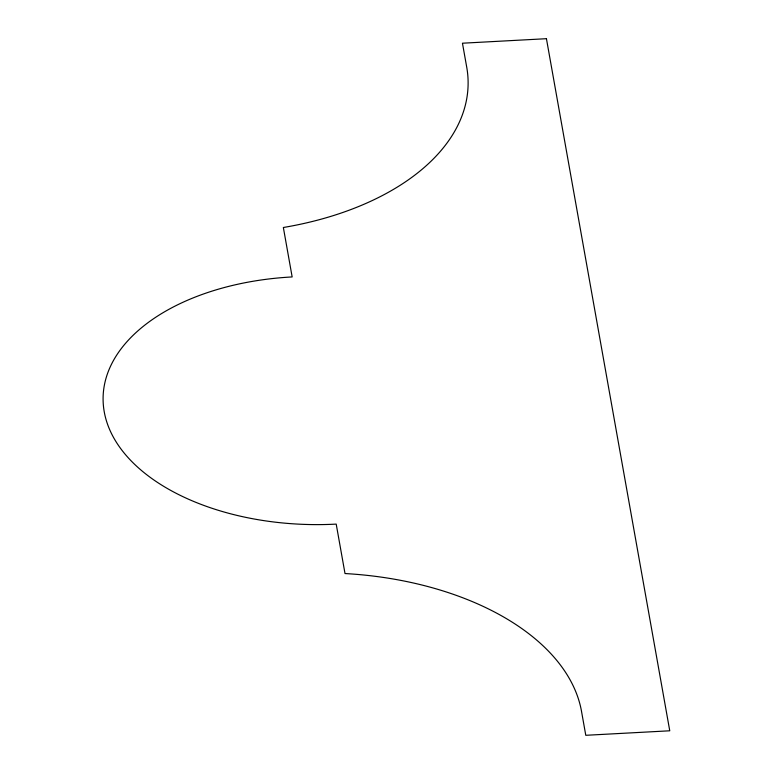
<?xml version="1.0" encoding="UTF-8"?>
<svg xmlns="http://www.w3.org/2000/svg" width="774" height="774" viewBox="0 0 774 774"><rect width="100%" height="100%" fill="white"/><g stroke="black" fill="none" stroke-linecap="round" stroke-linejoin="round"><path stroke-width="1.16" d="M546.434 38.7L462.455 43.209L466.857 67.928A259.358 152.449 0.7 0 1 283.352 227.498L292.156 276.937A211.099 124.082 0.7 0 0 104.238 411.787A211.099 124.082 0.7 0 0 336.206 524.104L345.011 573.544A259.358 152.449 0.7 0 1 581.38 710.58L585.783 735.3L669.762 730.791L546.434 38.7"/></g></svg>
